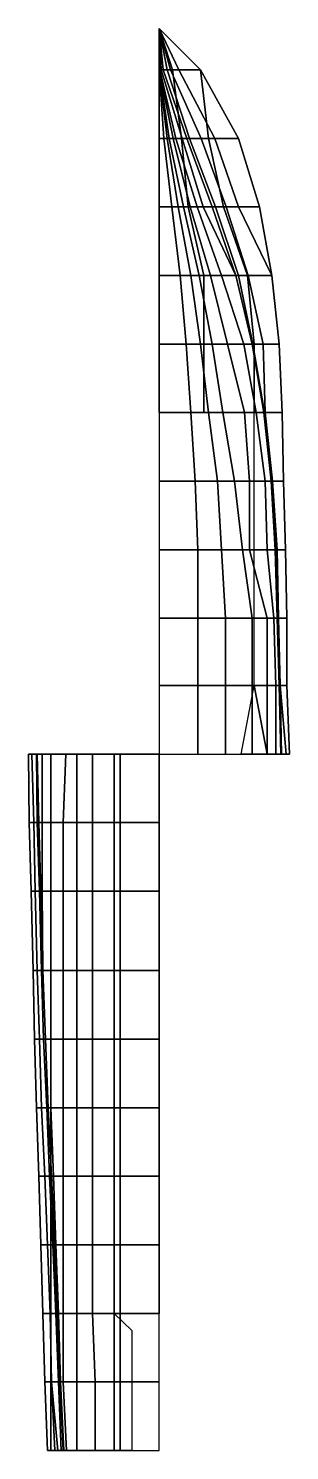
# Model space of a CAD drawing. Extents: x -1.9 to 1.9, y -8.5 to 12.4.
import ezdxf

# ---------------------------------------------------------------- set-up
doc = ezdxf.new("R2010")
doc.units = 0
doc.layers.add('H2', color=6, linetype='CONTINUOUS')

msp = doc.modelspace()

# ---------------------------------------------------------------- linework, layer by layer
at = {"layer": 'H2'}
for points in [[(0.17, 11.84, 0.76), (0, 12.45, 1.47), (0, 12.45, 1.47), (0.12, 11.84, 0.58)], [(0.12, 11.84, 0.58), (0, 12.45, 1.47), (0, 12.45, 1.47), (0.06, 11.84, 0.32)], [(0.06, 11.84, 0.32), (0, 12.45, 1.47), (0, 12.45, 1.47), (0.03, 11.84, 0.15)], [(0.03, 11.84, 0.15), (0, 12.45, 1.47), (0, 12.45, 1.47), (0.01, 11.84)], [(0.01, 11.84), (0, 12.45, 1.47), (0, 12.45, 1.47), (0, 11.84, -0.07)], [(0.2, 11.84, 1.57), (0, 12.45, 1.47), (0, 12.45, 1.47), (0.61, 11.84, 1.47)], [(0, 11.84, 1.57), (0, 12.45, 1.47), (0, 12.45, 1.47), (0.2, 11.84, 1.57)], [(0.61, 11.84, 1.47), (0, 12.45, 1.47), (0, 12.45, 1.47), (0.29, 11.84, 1.06)], [(0.29, 11.84, 1.06), (0, 12.45, 1.47), (0, 12.45, 1.47), (0.17, 11.84, 0.76)], [(0.25, 10.83), (0.01, 11.84), (0, 11.84, -0.07), (0.21, 10.83, -0.1)], [(0.07, 10.83, -0.5), (0, 11.84, -0.07), (0, 11.84, -0.07), (0, 10.83, -0.81)], [(0.12, 10.83, -0.34), (0, 11.84, -0.07), (0, 11.84, -0.07), (0.07, 10.83, -0.5)], [(0.15, 10.83, -0.23), (0, 11.84, -0.07), (0, 11.84, -0.07), (0.12, 10.83, -0.34)], [(0.21, 10.83, -0.1), (0, 11.84, -0.07), (0, 11.84, -0.07), (0.15, 10.83, -0.23)], [(0, 10.83, 1.57), (0, 11.84, 1.57), (0.2, 11.84, 1.57), (0.33, 10.83, 1.57)], [(0.34, 10.83, 0.15), (0.03, 11.84, 0.15), (0.01, 11.84), (0.25, 10.83)], [(0.41, 10.83, 0.24), (0.06, 11.84, 0.32), (0.03, 11.84, 0.15), (0.34, 10.83, 0.15)], [(0.45, 10.83, 0.33), (0.12, 11.84, 0.58), (0.06, 11.84, 0.32), (0.41, 10.83, 0.24)], [(0.62, 10.83, 0.73), (0.17, 11.84, 0.76), (0.12, 11.84, 0.58), (0.45, 10.83, 0.33)], [(0.82, 10.83, 1.06), (0.29, 11.84, 1.06), (0.17, 11.84, 0.76), (0.62, 10.83, 0.73)], [(0.33, 10.83, 1.57), (0.2, 11.84, 1.57), (0.61, 11.84, 1.47), (0.73, 10.83, 1.52)], [(1.17, 10.83, 1.47), (0.61, 11.84, 1.47), (0.29, 11.84, 1.06), (0.82, 10.83, 1.06)], [(0.73, 10.83, 1.52), (0.61, 11.84, 1.47), (0.61, 11.84, 1.47), (1.17, 10.83, 1.47)], [(0.19, 9.82, -0.5), (0.07, 10.83, -0.5), (0, 10.83, -0.81), (0, 9.82, -0.86)], [(0, 9.82, 1.57), (0, 10.83, 1.57), (0.33, 10.83, 1.57), (0.43, 9.82, 1.57)], [(0.28, 9.82, -0.34), (0.12, 10.83, -0.34), (0.07, 10.83, -0.5), (0.19, 9.82, -0.5)], [(0.36, 9.82, -0.23), (0.15, 10.83, -0.23), (0.12, 10.83, -0.34), (0.28, 9.82, -0.34)], [(0.46, 9.82, -0.1), (0.21, 10.83, -0.1), (0.15, 10.83, -0.23), (0.36, 9.82, -0.23)], [(0.56, 9.82), (0.25, 10.83), (0.21, 10.83, -0.1), (0.46, 9.82, -0.1)], [(0.65, 9.82, 0.08), (0.34, 10.83, 0.15), (0.25, 10.83), (0.56, 9.82)], [(0.43, 9.82, 1.57), (0.33, 10.83, 1.57), (0.73, 10.83, 1.52), (0.95, 9.82, 1.52)], [(0.78, 9.82, 0.16), (0.41, 10.83, 0.24), (0.34, 10.83, 0.15), (0.65, 9.82, 0.08)], [(0.83, 9.82, 0.33), (0.45, 10.83, 0.33), (0.41, 10.83, 0.24), (0.78, 9.82, 0.16)], [(0.99, 9.82, 0.73), (0.62, 10.83, 0.73), (0.45, 10.83, 0.33), (0.83, 9.82, 0.33)], [(1.17, 9.82, 1.04), (0.82, 10.83, 1.06), (0.62, 10.83, 0.73), (0.99, 9.82, 0.73)], [(0.95, 9.82, 1.52), (0.73, 10.83, 1.52), (1.17, 10.83, 1.47), (1.48, 9.82, 1.47)], [(1.48, 9.82, 1.47), (1.17, 10.83, 1.47), (0.82, 10.83, 1.06), (1.17, 9.82, 1.04)], [(0, 8.81, 1.57), (0, 9.82, 1.57), (0.43, 9.82, 1.57), (0.66, 8.81, 1.57)], [(0.31, 8.81, -0.5), (0.19, 9.82, -0.5), (0, 9.82, -0.86), (0, 8.81, -0.86)], [(0.47, 8.81, -0.34), (0.28, 9.82, -0.34), (0.19, 9.82, -0.5), (0.31, 8.81, -0.5)], [(0.59, 8.81, -0.23), (0.36, 9.82, -0.23), (0.28, 9.82, -0.34), (0.47, 8.81, -0.34)], [(0.76, 8.81, -0.1), (0.46, 9.82, -0.1), (0.36, 9.82, -0.23), (0.59, 8.81, -0.23)], [(0.66, 8.81, 1.57), (0.43, 9.82, 1.57), (0.95, 9.82, 1.52), (1.3, 8.81, 1.52)], [(0.92, 8.81), (0.56, 9.82), (0.46, 9.82, -0.1), (0.76, 8.81, -0.1)], [(1.13, 8.81, 0.1), (0.65, 9.82, 0.08), (0.56, 9.82), (0.92, 8.81)], [(1.13, 8.81, 0.1), (0.78, 9.82, 0.16), (0.65, 9.82, 0.08), (1.13, 8.81, 0.1)], [(1.17, 8.81, 0.28), (0.83, 9.82, 0.33), (0.78, 9.82, 0.16), (1.13, 8.81, 0.1)], [(1.31, 8.81, 0.73), (0.99, 9.82, 0.73), (0.83, 9.82, 0.33), (1.17, 8.81, 0.28)], [(1.3, 8.81, 1.52), (0.95, 9.82, 1.52), (1.48, 9.82, 1.47), (1.66, 8.81, 1.47)], [(1.66, 8.81, 1.47), (1.17, 9.82, 1.04), (0.99, 9.82, 0.73), (1.31, 8.81, 0.73)], [(1.66, 8.81, 1.47), (1.48, 9.82, 1.47), (1.17, 9.82, 1.04), (1.66, 8.81, 1.47)], [(0.4, 7.8, -0.5), (0.31, 8.81, -0.5), (0, 8.81, -0.86), (0, 7.8, -0.82)], [(0, 7.8, 1.57), (0, 8.81, 1.57), (0.66, 8.81, 1.57), (0.66, 7.8, 1.57)], [(0.61, 7.8, -0.34), (0.47, 8.81, -0.34), (0.31, 8.81, -0.5), (0.4, 7.8, -0.5)], [(0.78, 7.8, -0.23), (0.59, 8.81, -0.23), (0.47, 8.81, -0.34), (0.61, 7.8, -0.34)], [(1.01, 7.8, -0.1), (0.76, 8.81, -0.1), (0.59, 8.81, -0.23), (0.78, 7.8, -0.23)], [(0.66, 7.8, 1.57), (0.66, 8.81, 1.57), (1.3, 8.81, 1.52), (1.4, 7.8, 1.52)], [(1.25, 7.8), (0.92, 8.81), (0.76, 8.81, -0.1), (1.01, 7.8, -0.1)], [(1.37, 7.8, 0.03), (1.13, 8.81, 0.1), (0.92, 8.81), (1.25, 7.8)], [(1.38, 7.8, 0.06), (1.17, 8.81, 0.28), (1.13, 8.81, 0.1), (1.37, 7.8, 0.03)], [(1.53, 7.8, 0.73), (1.31, 8.81, 0.73), (1.17, 8.81, 0.28), (1.38, 7.8, 0.06)], [(1.4, 7.8, 1.52), (1.3, 8.81, 1.52), (1.66, 8.81, 1.47), (1.77, 7.8, 1.47)], [(1.77, 7.8, 1.47), (1.66, 8.81, 1.47), (1.31, 8.81, 0.73), (1.53, 7.8, 0.73)], [(0.47, 6.79, -0.5), (0.4, 7.8, -0.5), (0, 7.8, -0.82), (0, 6.79, -0.8)], [(0, 6.79, 1.57), (0, 7.8, 1.57), (0.66, 7.8, 1.57), (0.66, 6.79, 1.57)], [(0.73, 6.79, -0.34), (0.61, 7.8, -0.34), (0.4, 7.8, -0.5), (0.47, 6.79, -0.5)], [(0.94, 6.79, -0.23), (0.78, 7.8, -0.23), (0.61, 7.8, -0.34), (0.73, 6.79, -0.34)], [(0.66, 6.79, 1.57), (0.66, 7.8, 1.57), (1.4, 7.8, 1.52), (1.4, 6.79, 1.52)], [(1.26, 6.79, -0.1), (1.01, 7.8, -0.1), (0.78, 7.8, -0.23), (0.94, 6.79, -0.23)], [(1.43, 6.79, -0.05), (1.25, 7.8), (1.01, 7.8, -0.1), (1.26, 6.79, -0.1)], [(1.54, 6.79, -0.03), (1.37, 7.8, 0.03), (1.25, 7.8), (1.43, 6.79, -0.05)], [(1.55, 6.79), (1.38, 7.8, 0.06), (1.37, 7.8, 0.03), (1.54, 6.79, -0.03)], [(1.56, 6.79, 0.06), (1.53, 7.8, 0.73), (1.38, 7.8, 0.06), (1.55, 6.79)], [(1.4, 6.79, 1.52), (1.4, 7.8, 1.52), (1.77, 7.8, 1.47), (1.81, 6.79, 1.47)], [(1.81, 6.79, 1.47), (1.77, 7.8, 1.47), (1.53, 7.8, 0.73), (1.56, 6.79, 0.06)], [(0.53, 5.78, -0.5), (0.47, 6.79, -0.5), (0, 6.79, -0.8), (0, 5.78, -0.78)], [(0.86, 5.78, -0.34), (0.73, 6.79, -0.34), (0.47, 6.79, -0.5), (0.53, 5.78, -0.5)], [(1.11, 5.78, -0.23), (0.94, 6.79, -0.23), (0.73, 6.79, -0.34), (0.86, 5.78, -0.34)], [(1.33, 5.78, -0.16), (1.26, 6.79, -0.1), (0.94, 6.79, -0.23), (1.11, 5.78, -0.23)], [(1.56, 5.78, -0.1), (1.43, 6.79, -0.05), (1.26, 6.79, -0.1), (1.33, 5.78, -0.16)], [(1.4, 5.78, 1.52), (1.4, 6.79, 1.52), (1.81, 6.79, 1.47), (1.83, 5.78, 1.47)], [(1.65, 5.78, -0.09), (1.54, 6.79, -0.03), (1.43, 6.79, -0.05), (1.56, 5.78, -0.1)], [(1.67, 5.78), (1.55, 6.79), (1.54, 6.79, -0.03), (1.65, 5.78, -0.09)], [(1.67, 5.78, 0.06), (1.56, 6.79, 0.06), (1.55, 6.79), (1.67, 5.78)], [(1.83, 5.78, 1.47), (1.81, 6.79, 1.47), (1.56, 6.79, 0.06), (1.67, 5.78, 0.06)], [(0.57, 4.77, -0.5), (0.53, 5.78, -0.5), (0, 5.78, -0.78), (0, 4.77, -0.75)], [(0.92, 4.77, -0.34), (0.86, 5.78, -0.34), (0.53, 5.78, -0.5), (0.57, 4.77, -0.5)], [(1.23, 4.77, -0.23), (1.11, 5.78, -0.23), (0.86, 5.78, -0.34), (0.92, 4.77, -0.34)], [(1.33, 4.77, -0.2), (1.33, 5.78, -0.16), (1.11, 5.78, -0.23), (1.23, 4.77, -0.23)], [(1.59, 4.77, -0.15), (1.56, 5.78, -0.1), (1.33, 5.78, -0.16), (1.33, 4.77, -0.2)], [(1.4, 4.77, 1.52), (1.4, 5.78, 1.52), (1.83, 5.78, 1.47), (1.86, 4.77, 1.47)], [(1.71, 4.77, -0.13), (1.65, 5.78, -0.09), (1.56, 5.78, -0.1), (1.59, 4.77, -0.15)], [(1.73, 4.77), (1.67, 5.78), (1.65, 5.78, -0.09), (1.71, 4.77, -0.13)], [(1.86, 4.77, 1.47), (1.83, 5.78, 1.47), (1.67, 5.78, 0.06), (1.74, 4.77, 0.06)], [(1.74, 4.77, 0.06), (1.67, 5.78, 0.06), (1.67, 5.78), (1.73, 4.77)], [(0.57, 3.76, -0.5), (0.57, 4.77, -0.5), (0, 4.77, -0.75), (0, 3.76, -0.73)], [(0.98, 3.76, -0.34), (0.92, 4.77, -0.34), (0.57, 4.77, -0.5), (0.57, 3.76, -0.5)], [(1.37, 3.76, -0.23), (1.23, 4.77, -0.23), (0.92, 4.77, -0.34), (0.98, 3.76, -0.34)], [(1.59, 3.76, -0.2), (1.33, 4.77, -0.2), (1.23, 4.77, -0.23), (1.37, 3.76, -0.23)], [(1.69, 3.76, -0.2), (1.59, 4.77, -0.15), (1.33, 4.77, -0.2), (1.59, 3.76, -0.2)], [(1.4, 3.76, 1.52), (1.4, 4.77, 1.52), (1.86, 4.77, 1.47), (1.88, 3.76, 1.47)], [(1.74, 3.76, -0.16), (1.71, 4.77, -0.13), (1.59, 4.77, -0.15), (1.69, 3.76, -0.2)], [(1.76, 3.76), (1.73, 4.77), (1.71, 4.77, -0.13), (1.74, 3.76, -0.16)], [(1.76, 3.76, 0.06), (1.74, 4.77, 0.06), (1.73, 4.77), (1.76, 3.76)], [(1.88, 3.76, 1.47), (1.86, 4.77, 1.47), (1.74, 4.77, 0.06), (1.76, 3.76, 0.06)], [(0.57, 2.77, -0.5), (0.57, 3.76, -0.5), (0, 3.76, -0.73), (0, 2.77, -0.73)], [(0.98, 2.77, -0.34), (0.98, 3.76, -0.34), (0.57, 3.76, -0.5), (0.57, 2.77, -0.5)], [(1.37, 2.77, -0.23), (1.37, 3.76, -0.23), (0.98, 3.76, -0.34), (0.98, 2.77, -0.34)], [(1.59, 2.77, -0.2), (1.59, 3.76, -0.2), (1.37, 3.76, -0.23), (1.37, 2.77, -0.23)], [(1.4, 2.77, 1.52), (1.4, 3.76, 1.52), (1.88, 3.76, 1.47), (1.88, 2.77, 1.47)], [(1.72, 2.77, -0.2), (1.69, 3.76, -0.2), (1.59, 3.76, -0.2), (1.59, 2.77, -0.2)], [(1.77, 2.77, -0.19), (1.74, 3.76, -0.16), (1.69, 3.76, -0.2), (1.72, 2.77, -0.2)], [(1.78, 2.77), (1.76, 3.76), (1.74, 3.76, -0.16), (1.77, 2.77, -0.19)], [(1.88, 2.77, 1.47), (1.88, 3.76, 1.47), (1.76, 3.76, 0.06), (1.78, 2.77, 0.06)], [(1.78, 2.77, 0.06), (1.76, 3.76, 0.06), (1.76, 3.76), (1.78, 2.77)], [(0, 2.77, -0.73), (0, 1.76, -0.73), (0.57, 1.76, -0.5), (0.57, 2.77, -0.5)], [(0.57, 2.77, -0.5), (0.57, 1.76, -0.5), (0.98, 1.76, -0.39), (0.98, 2.77, -0.34)], [(0.98, 2.77, -0.34), (0.98, 1.76, -0.39), (1.37, 1.76, -0.3), (1.37, 2.77, -0.23)], [(1.4, 2.77, 1.52), (1.59, 1.76, 1.45), (1.21, 1.76, 1.52), (1.4, 2.77, 1.52)], [(1.37, 2.77, -0.23), (1.37, 1.76, -0.3), (1.59, 1.76, -0.27), (1.59, 2.77, -0.2)], [(1.88, 2.77, 1.47), (1.92, 1.76, 1.45), (1.59, 1.76, 1.45), (1.4, 2.77, 1.52)], [(1.59, 2.77, -0.2), (1.59, 1.76, -0.27), (1.72, 1.76, -0.26), (1.72, 2.77, -0.2)], [(1.72, 2.77, -0.2), (1.72, 1.76, -0.26), (1.79, 1.76, -0.25), (1.77, 2.77, -0.19)], [(1.77, 2.77, -0.19), (1.79, 1.76, -0.25), (1.8, 1.76), (1.78, 2.77)], [(1.78, 2.77), (1.8, 1.76), (1.87, 1.76, 0.94), (1.78, 2.77, 0.06)], [(1.78, 2.77, 0.06), (1.87, 1.76, 0.94), (1.92, 1.76, 1.45), (1.88, 2.77, 1.47)], [(-1.84, 0.75, 0.94), (-1.87, 1.76, 0.94), (-1.92, 1.76, 1.45), (-1.91, 0.75, 1.45)], [(-1.91, 0.75, 1.45), (-1.92, 1.76, 1.45), (-1.59, 1.76, 1.45), (-1.59, 0.75, 1.45)], [(-1.79, 0.75), (-1.8, 1.76), (-1.87, 1.76, 0.94), (-1.84, 0.75, 0.94)], [(-1.77, 0.75, -0.28), (-1.79, 1.76, -0.25), (-1.8, 1.76), (-1.79, 0.75)], [(-1.72, 0.75, -0.28), (-1.72, 1.76, -0.26), (-1.79, 1.76, -0.25), (-1.77, 0.75, -0.28)], [(-1.59, 0.75, -0.29), (-1.59, 1.76, -0.27), (-1.72, 1.76, -0.26), (-1.72, 0.75, -0.28)], [(-1.41, 0.75, -0.32), (-1.37, 1.76, -0.3), (-1.59, 1.76, -0.27), (-1.59, 0.75, -0.29)], [(-1.59, 0.75, 1.45), (-1.59, 1.76, 1.45), (-1.21, 1.76, 1.52), (-1.21, 0.75, 1.52)], [(-0.98, 0.75, -0.42), (-0.98, 1.76, -0.39), (-1.37, 1.76, -0.3), (-1.41, 0.75, -0.32)], [(-1.21, 0.75, 1.52), (-1.21, 1.76, 1.52), (-0.66, 1.76, 1.57), (-0.66, 0.75, 1.57)], [(-0.57, 0.75, -0.52), (-0.57, 1.76, -0.5), (-0.98, 1.76, -0.39), (-0.98, 0.75, -0.42)], [(-0.66, 0.75, 1.57), (-0.66, 1.76, 1.57), (0, 1.76, 1.57), (0, 0.75, 1.57)], [(0, 0.75, -0.71), (0, 1.76, -0.73), (-0.57, 1.76, -0.5), (-0.57, 0.75, -0.52)], [(-1.88, -0.26, 1.45), (-1.91, 0.75, 1.45), (-1.59, 0.75, 1.45), (-1.59, -0.26, 1.45)], [(-1.82, -0.26, 0.94), (-1.84, 0.75, 0.94), (-1.91, 0.75, 1.45), (-1.88, -0.26, 1.45)], [(-1.76, -0.26), (-1.79, 0.75), (-1.84, 0.75, 0.94), (-1.82, -0.26, 0.94)], [(-1.74, -0.26, -0.29), (-1.77, 0.75, -0.28), (-1.79, 0.75), (-1.76, -0.26)], [(-1.72, -0.26, -0.3), (-1.72, 0.75, -0.28), (-1.77, 0.75, -0.28), (-1.74, -0.26, -0.29)], [(-1.59, -0.26, -0.31), (-1.59, 0.75, -0.29), (-1.72, 0.75, -0.28), (-1.72, -0.26, -0.3)], [(-1.41, -0.26, -0.32), (-1.41, 0.75, -0.32), (-1.59, 0.75, -0.29), (-1.59, -0.26, -0.31)], [(-1.59, -0.26, 1.45), (-1.59, 0.75, 1.45), (-1.21, 0.75, 1.52), (-1.21, -0.26, 1.52)], [(-0.98, -0.26, -0.42), (-0.98, 0.75, -0.42), (-1.41, 0.75, -0.32), (-1.41, -0.26, -0.32)], [(-1.21, -0.26, 1.52), (-1.21, 0.75, 1.52), (-0.66, 0.75, 1.57), (-0.66, -0.26, 1.57)], [(-0.57, -0.26, -0.52), (-0.57, 0.75, -0.52), (-0.98, 0.75, -0.42), (-0.98, -0.26, -0.42)], [(-0.66, -0.26, 1.57), (-0.66, 0.75, 1.57), (0, 0.75, 1.57), (0, -0.26, 1.57)], [(0, -0.26, -0.71), (0, 0.75, -0.71), (-0.57, 0.75, -0.52), (-0.57, -0.26, -0.52)], [(-1.79, -1.43, 0.94), (-1.82, -0.26, 0.94), (-1.88, -0.26, 1.45), (-1.85, -1.43, 1.45)], [(-1.85, -1.43, 1.45), (-1.88, -0.26, 1.45), (-1.59, -0.26, 1.45), (-1.59, -1.43, 1.45)], [(-1.73, -1.43), (-1.76, -0.26), (-1.82, -0.26, 0.94), (-1.79, -1.43, 0.94)], [(-1.71, -1.43, -0.29), (-1.74, -0.26, -0.29), (-1.76, -0.26), (-1.73, -1.43)], [(-1.71, -1.43, -0.33), (-1.72, -0.26, -0.3), (-1.74, -0.26, -0.29), (-1.71, -1.43, -0.29)], [(-1.59, -1.43, -0.34), (-1.59, -0.26, -0.31), (-1.72, -0.26, -0.3), (-1.71, -1.43, -0.33)], [(-1.41, -1.43, -0.36), (-1.41, -0.26, -0.32), (-1.59, -0.26, -0.31), (-1.59, -1.43, -0.34)], [(-1.59, -1.43, 1.45), (-1.59, -0.26, 1.45), (-1.21, -0.26, 1.52), (-1.21, -1.43, 1.52)], [(-0.98, -1.43, -0.43), (-0.98, -0.26, -0.42), (-1.41, -0.26, -0.32), (-1.41, -1.43, -0.36)], [(-1.21, -1.43, 1.52), (-1.21, -0.26, 1.52), (-0.66, -0.26, 1.57), (-0.66, -1.43, 1.57)], [(-0.57, -1.43, -0.52), (-0.57, -0.26, -0.52), (-0.98, -0.26, -0.42), (-0.98, -1.43, -0.43)], [(-0.66, -1.43, 1.57), (-0.66, -0.26, 1.57), (0, -0.26, 1.57), (0, -1.43, 1.57)], [(0, -1.43, -0.68), (0, -0.26, -0.71), (-0.57, -0.26, -0.52), (-0.57, -1.43, -0.52)], [(-1.76, -2.44, 0.94), (-1.79, -1.43, 0.94), (-1.85, -1.43, 1.45), (-1.83, -2.44, 1.45)], [(-1.83, -2.44, 1.45), (-1.85, -1.43, 1.45), (-1.59, -1.43, 1.45), (-1.59, -2.44, 1.45)], [(-1.7, -2.44), (-1.73, -1.43), (-1.79, -1.43, 0.94), (-1.76, -2.44, 0.94)], [(-1.67, -2.44, -0.29), (-1.71, -1.43, -0.29), (-1.73, -1.43), (-1.7, -2.44)], [(-1.59, -2.44, -0.36), (-1.59, -1.43, -0.34), (-1.71, -1.43, -0.33), (-1.67, -2.44, -0.34)], [(-1.67, -2.44, -0.34), (-1.71, -1.43, -0.33), (-1.71, -1.43, -0.29), (-1.67, -2.44, -0.29)], [(-1.41, -2.44, -0.38), (-1.41, -1.43, -0.36), (-1.59, -1.43, -0.34), (-1.59, -2.44, -0.36)], [(-1.59, -2.44, 1.45), (-1.59, -1.43, 1.45), (-1.21, -1.43, 1.52), (-1.21, -2.44, 1.52)], [(-0.98, -2.44, -0.44), (-0.98, -1.43, -0.43), (-1.41, -1.43, -0.36), (-1.41, -2.44, -0.38)], [(-1.21, -2.44, 1.52), (-1.21, -1.43, 1.52), (-0.66, -1.43, 1.57), (-0.66, -2.44, 1.57)], [(-0.57, -2.44, -0.52), (-0.57, -1.43, -0.52), (-0.98, -1.43, -0.43), (-0.98, -2.44, -0.44)], [(-0.66, -2.44, 1.57), (-0.66, -1.43, 1.57), (0, -1.43, 1.57), (0, -2.44, 1.57)], [(0, -2.44, -0.66), (0, -1.43, -0.68), (-0.57, -1.43, -0.52), (-0.57, -2.44, -0.52)], [(-1.73, -3.45, 0.94), (-1.76, -2.44, 0.94), (-1.83, -2.44, 1.45), (-1.8, -3.45, 1.45)], [(-1.8, -3.45, 1.45), (-1.83, -2.44, 1.45), (-1.59, -2.44, 1.45), (-1.59, -3.45, 1.45)], [(-1.65, -3.45), (-1.7, -2.44), (-1.76, -2.44, 0.94), (-1.73, -3.45, 0.94)], [(-1.63, -3.45, -0.29), (-1.67, -2.44, -0.29), (-1.7, -2.44), (-1.65, -3.45)], [(-1.59, -3.45, -0.38), (-1.59, -2.44, -0.36), (-1.67, -2.44, -0.34), (-1.63, -3.45, -0.37)], [(-1.63, -3.45, -0.37), (-1.67, -2.44, -0.34), (-1.67, -2.44, -0.29), (-1.63, -3.45, -0.29)], [(-1.41, -3.45, -0.39), (-1.41, -2.44, -0.38), (-1.59, -2.44, -0.36), (-1.59, -3.45, -0.38)], [(-1.59, -3.45, 1.45), (-1.59, -2.44, 1.45), (-1.21, -2.44, 1.52), (-1.21, -3.45, 1.52)], [(-0.98, -3.45, -0.44), (-0.98, -2.44, -0.44), (-1.41, -2.44, -0.38), (-1.41, -3.45, -0.39)], [(-1.21, -3.45, 1.52), (-1.21, -2.44, 1.52), (-0.66, -2.44, 1.57), (-0.66, -3.45, 1.57)], [(-0.57, -3.45, -0.52), (-0.57, -2.44, -0.52), (-0.98, -2.44, -0.44), (-0.98, -3.45, -0.44)], [(-0.66, -3.45, 1.57), (-0.66, -2.44, 1.57), (0, -2.44, 1.57), (0, -3.45, 1.57)], [(0, -3.45, -0.65), (0, -2.44, -0.66), (-0.57, -2.44, -0.52), (-0.57, -3.45, -0.52)], [(-1.77, -4.46, 1.45), (-1.8, -3.45, 1.45), (-1.59, -3.45, 1.45), (-1.59, -4.46, 1.45)], [(-1.68, -4.46, 0.94), (-1.73, -3.45, 0.94), (-1.8, -3.45, 1.45), (-1.77, -4.46, 1.45)], [(-1.61, -4.46), (-1.65, -3.45), (-1.73, -3.45, 0.94), (-1.68, -4.46, 0.94)], [(-1.58, -4.46, -0.29), (-1.63, -3.45, -0.29), (-1.65, -3.45), (-1.61, -4.46)], [(-1.58, -4.46, -0.4), (-1.63, -3.45, -0.37), (-1.63, -3.45, -0.29), (-1.58, -4.46, -0.29)], [(-1.55, -4.46, -0.4), (-1.59, -3.45, -0.38), (-1.63, -3.45, -0.37), (-1.58, -4.46, -0.4)], [(-1.41, -4.46, -0.41), (-1.41, -3.45, -0.39), (-1.59, -3.45, -0.38), (-1.55, -4.46, -0.4)], [(-1.59, -4.46, 1.45), (-1.59, -3.45, 1.45), (-1.21, -3.45, 1.52), (-1.21, -4.46, 1.52)], [(-0.98, -4.46, -0.43), (-0.98, -3.45, -0.44), (-1.41, -3.45, -0.39), (-1.41, -4.46, -0.41)], [(-1.21, -4.46, 1.52), (-1.21, -3.45, 1.52), (-0.66, -3.45, 1.57), (-0.66, -4.46, 1.57)], [(-0.57, -4.46, -0.52), (-0.57, -3.45, -0.52), (-0.98, -3.45, -0.44), (-0.98, -4.46, -0.43)], [(-0.66, -4.46, 1.57), (-0.66, -3.45, 1.57), (0, -3.45, 1.57), (0, -4.46, 1.57)], [(0, -4.46, -0.63), (0, -3.45, -0.65), (-0.57, -3.45, -0.52), (-0.57, -4.46, -0.52)], [(-1.64, -5.47, 0.94), (-1.68, -4.46, 0.94), (-1.77, -4.46, 1.45), (-1.74, -5.47, 1.45)], [(-1.74, -5.47, 1.45), (-1.77, -4.46, 1.45), (-1.59, -4.46, 1.45), (-1.59, -5.47, 1.45)], [(-1.56, -5.47), (-1.61, -4.46), (-1.68, -4.46, 0.94), (-1.64, -5.47, 0.94)], [(-1.54, -5.47, -0.29), (-1.58, -4.46, -0.29), (-1.61, -4.46), (-1.56, -5.47)], [(-1.59, -5.47, 1.45), (-1.59, -4.46, 1.45), (-1.21, -4.46, 1.52), (-1.21, -5.47, 1.52)], [(-1.52, -5.47, -0.42), (-1.55, -4.46, -0.4), (-1.58, -4.46, -0.4), (-1.53, -5.47, -0.4)], [(-1.53, -5.47, -0.4), (-1.58, -4.46, -0.4), (-1.58, -4.46, -0.29), (-1.54, -5.47, -0.29)], [(-1.41, -5.47, -0.43), (-1.41, -4.46, -0.41), (-1.55, -4.46, -0.4), (-1.52, -5.47, -0.42)], [(-0.98, -5.47, -0.43), (-0.98, -4.46, -0.43), (-1.41, -4.46, -0.41), (-1.41, -5.47, -0.43)], [(-1.21, -5.47, 1.52), (-1.21, -4.46, 1.52), (-0.66, -4.46, 1.57), (-0.66, -5.47, 1.57)], [(-0.57, -5.47, -0.51), (-0.57, -4.46, -0.52), (-0.98, -4.46, -0.43), (-0.98, -5.47, -0.43)], [(-0.66, -5.47, 1.57), (-0.66, -4.46, 1.57), (0, -4.46, 1.57), (0, -5.47, 1.57)], [(0, -5.47, -0.61), (0, -4.46, -0.63), (-0.57, -4.46, -0.52), (-0.57, -5.47, -0.51)], [(-1.71, -6.48, 1.45), (-1.74, -5.47, 1.45), (-1.59, -5.47, 1.45), (-1.59, -6.48, 1.45)], [(-1.6, -6.48, 0.94), (-1.64, -5.47, 0.94), (-1.74, -5.47, 1.45), (-1.71, -6.48, 1.45)], [(-1.52, -6.48), (-1.56, -5.47), (-1.64, -5.47, 0.94), (-1.6, -6.48, 0.94)], [(-1.59, -6.48, 1.45), (-1.59, -5.47, 1.45), (-1.21, -5.47, 1.52), (-1.21, -6.48, 1.52)], [(-1.5, -6.48, -0.29), (-1.54, -5.47, -0.29), (-1.56, -5.47), (-1.52, -6.48)], [(-1.49, -6.48, -0.4), (-1.53, -5.47, -0.4), (-1.54, -5.47, -0.29), (-1.5, -6.48, -0.29)], [(-1.48, -6.48, -0.43), (-1.52, -5.47, -0.42), (-1.53, -5.47, -0.4), (-1.49, -6.48, -0.4)], [(-1.41, -6.48, -0.43), (-1.41, -5.47, -0.43), (-1.52, -5.47, -0.42), (-1.48, -6.48, -0.43)], [(-0.98, -6.48, -0.44), (-0.98, -5.47, -0.43), (-1.41, -5.47, -0.43), (-1.41, -6.48, -0.43)], [(-1.21, -6.48, 1.52), (-1.21, -5.47, 1.52), (-0.66, -5.47, 1.57), (-0.66, -6.48, 1.57)], [(-0.57, -6.48, -0.51), (-0.57, -5.47, -0.51), (-0.98, -5.47, -0.43), (-0.98, -6.48, -0.44)], [(-0.66, -6.48, 1.57), (-0.66, -5.47, 1.57), (0, -5.47, 1.57), (0, -6.48, 1.57)], [(0, -6.48, -0.6), (0, -5.47, -0.61), (-0.57, -5.47, -0.51), (-0.57, -6.48, -0.51)], [(-1.58, -7.49, 1.05), (-1.6, -6.48, 0.94), (-1.71, -6.48, 1.45), (-1.68, -7.49, 1.45)], [(-1.68, -7.49, 1.45), (-1.71, -6.48, 1.45), (-1.59, -6.48, 1.45), (-1.59, -7.49, 1.45)], [(-1.48, -7.49), (-1.52, -6.48), (-1.6, -6.48, 0.94), (-1.58, -7.49, 1.05)], [(-1.59, -7.49, 1.45), (-1.59, -6.48, 1.45), (-1.21, -6.48, 1.52), (-1.21, -7.49, 1.52)], [(-1.46, -7.49, -0.29), (-1.5, -6.48, -0.29), (-1.52, -6.48), (-1.48, -7.49)], [(-1.45, -7.49, -0.4), (-1.49, -6.48, -0.4), (-1.5, -6.48, -0.29), (-1.46, -7.49, -0.29)], [(-1.45, -7.49, -0.43), (-1.48, -6.48, -0.43), (-1.49, -6.48, -0.4), (-1.45, -7.49, -0.4)], [(-1.41, -7.49, -0.44), (-1.41, -6.48, -0.43), (-1.48, -6.48, -0.43), (-1.45, -7.49, -0.43)], [(-0.94, -7.49, -0.44), (-0.98, -6.48, -0.44), (-1.41, -6.48, -0.43), (-1.41, -7.49, -0.44)], [(-1.21, -7.49, 1.52), (-1.21, -6.48, 1.52), (-0.66, -6.48, 1.57), (-0.66, -7.49, 1.57)], [(-0.57, -7.49, -0.5), (-0.57, -6.48, -0.51), (-0.98, -6.48, -0.44), (-0.94, -7.49, -0.44)], [(-0.66, -8.5, 1.57), (-0.66, -6.48, 1.57), (-0.4, -6.73, 1.57), (-0.4, -8.5, 1.57)], [(0, -7.49, -0.58), (0, -6.48, -0.6), (-0.57, -6.48, -0.51), (-0.57, -7.49, -0.5)], [(-1.64, -8.5, 1.45), (-1.68, -7.49, 1.45), (-1.59, -7.49, 1.45), (-1.59, -8.5, 1.45)], [(-1.53, -8.5, 1.09), (-1.58, -7.49, 1.05), (-1.68, -7.49, 1.45), (-1.64, -8.5, 1.45)], [(-1.59, -8.5, 1.45), (-1.59, -7.49, 1.45), (-1.21, -7.49, 1.52), (-1.21, -8.5, 1.52)], [(-1.49, -8.5, 0.73), (-1.58, -7.49, 1.05), (-1.58, -7.49, 1.05), (-1.53, -8.5, 1.09)], [(-1.44, -8.5), (-1.48, -7.49), (-1.58, -7.49, 1.05), (-1.49, -8.5, 0.73)], [(-1.41, -8.5, -0.29), (-1.46, -7.49, -0.29), (-1.48, -7.49), (-1.44, -8.5)], [(-1.4, -8.5, -0.4), (-1.45, -7.49, -0.4), (-1.46, -7.49, -0.29), (-1.41, -8.5, -0.29)], [(-1.36, -8.5, -0.44), (-1.41, -7.49, -0.44), (-1.45, -7.49, -0.43), (-1.4, -8.5, -0.43)], [(-1.4, -8.5, -0.43), (-1.45, -7.49, -0.43), (-1.45, -7.49, -0.4), (-1.4, -8.5, -0.4)], [(-0.94, -8.5, -0.44), (-0.94, -7.49, -0.44), (-1.41, -7.49, -0.44), (-1.36, -8.5, -0.44)], [(-1.21, -8.5, 1.52), (-1.21, -7.49, 1.52), (-0.66, -7.49, 1.57), (-0.66, -8.5, 1.57)], [(-0.57, -8.5, -0.47), (-0.57, -7.49, -0.5), (-0.94, -7.49, -0.44), (-0.94, -8.5, -0.44)], [(0, -8.5, -0.55), (0, -7.49, -0.58), (-0.57, -7.49, -0.5), (-0.57, -8.5, -0.47)]]:
    msp.add_3dface(points, dxfattribs=at)

doc.saveas('drawing.dxf')
